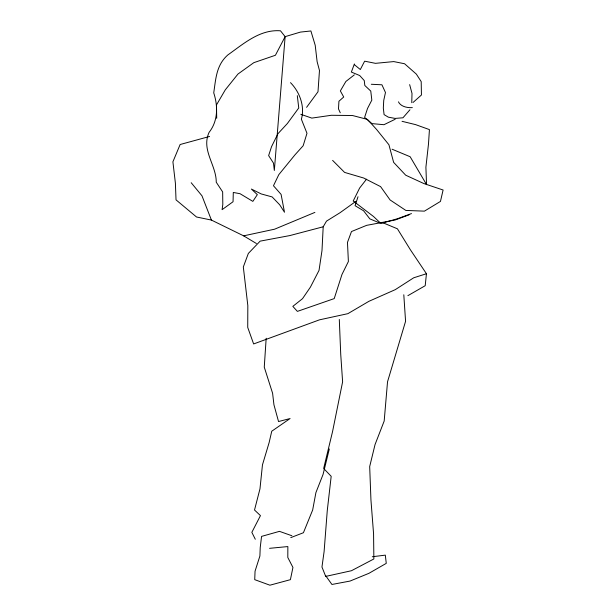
<?xml version="1.0" encoding="UTF-8"?>
<svg xmlns="http://www.w3.org/2000/svg" width="616" height="616" viewBox="0 0 616 616"><rect width="100%" height="100%" fill="white"/><g stroke="black" fill="none" stroke-linecap="round" stroke-linejoin="round"><path stroke-width="0.92" d="M411.765 102.695L412.004 93.416L409.655 84.623M355.894 201.34L340.047 212.713L326.495 221.129L323.192 226.788L321.999 250.52L319.034 270.385L310.418 287.118L302.518 298.675L292.839 306.368L297.389 311.388L334.219 298.598L341.972 274.474L348.387 261.515L347.47 242.381L351.49 231.547L366.628 225.348L395.072 220.012L409.009 214.876M266.174 338.238L264.264 367.144L272.603 393.278L273.943 404.781L278.54 421.544L290.082 418.541L271.748 431.223L269.115 442.627L262.462 464.864L259.975 488.842L254.516 510.01L260.46 515.615L251.844 532.34L255.294 539.254M382.143 222.438L397.42 228.805L410.448 249.865L426.449 273.727L425.202 285.709L407.869 295.68M329.314 448.956L323.046 474.482L315.908 492.608L312.659 510.01L303.418 532.732L290.775 537.622M358.004 196.743L355.078 205.69L363.609 210.803L369.831 218.873L379.556 222.923M354.385 63.941L351.366 72.064L359.705 75.537L364.256 80.557L364.826 85.485L370.77 91.083L371.825 100.123L367.513 108.485L364.595 117.433L371.925 123.608L383.945 124.709L395.195 119.242M306.599 107.33L317.995 91.761L319.473 70.493L317.125 61.7L315.207 45.268L310.895 30.969L300.454 32.086L285.131 36.644L275.414 55.263L253.815 62.67L237.969 74.043L225.279 89.859L216.47 104.943L216.709 118.334M366.52 179.194L359.629 188.042L353.214 201.001L373.519 216.501L380.942 223.5L397.559 218.703L411.496 213.567M413.059 102.456L421.436 95.003L421.198 81.62L416.354 74.128L404.573 63.748L393.747 61.585L375.46 63.34L364.634 61.177L360.322 69.539L354.477 64.757M409.948 109.756L402.956 117.787L395.102 118.418L388.35 117.171L384.084 114.614L383.321 108.039L383.745 100.4L385.47 92.523L381.928 84.792L371.294 84.269M354.339 74.859L345.861 81.489L340.355 90.922L343.713 97.005L338.923 101.263L338.492 108.901L340.263 112.766M314.899 212.397L274.582 229.198L243.643 235.843L211.411 220.074L196.519 216.994L176.022 199.854L175.398 183.175L172.904 161.816L180.126 144.514L209.579 136.459M426.449 273.727L413.713 277.793L395.272 289.651L368.892 301.324L347.871 313.667L319.519 319.827L253.63 343.951L247.732 327.427L247.825 305.582L243.32 266.974L248.34 253.438L260.121 241.149L289.859 235.566L323.192 226.788M372.287 556.741L385.316 555.139L386.27 563.355L368.938 573.319L350.019 581.073L331.924 584.468L325.595 575.583M269.562 548.325L287.857 546.569L287.811 557.495L292.939 567.444L290.398 579.671L269.908 585.2L254.724 579.656L255.055 571.194L259.89 556.017L260.221 547.562L261.561 536.397L279.471 531.354L291.876 535.743M402.048 121.314L415.646 124.64L429.437 129.606L428.482 144.052L425.902 167.206L426.526 183.876M300.808 114.299L311.819 118.103L331.308 115.284L352.475 115.508L367.467 119.412L376.569 129.452L388.927 144.768L393.624 162.355L405.698 175.198L423.847 183.545L443.097 190.005L440.463 201.409L424.424 211.142L405.844 210.433L390.09 199.954L380.603 186.625L363.74 178.039L344.59 172.403L332.609 160.376M392.092 149.211L410.148 156.734L426.626 184.7M243.643 235.843L256.433 243.52M290.506 82.652C299.669 91.938 305.059 106.399 301.378 119.227L306.984 133.287L303.157 145.753L294.972 154.847L278.786 174.682L273.473 185.755L281.089 194.394L284.492 212.227L279.656 204.743L272.133 196.92L261.215 193.932L251.397 189.058L257.334 194.656L252.837 201.378L240.048 193.709L233.295 192.454L233.056 201.732L222.091 209.671L222.807 204.497L222.661 191.93L216.247 182.221C216.347 164.996 200.978 149.888 209.101 132.355C218.102 120.959 218.056 106.129 213.737 92.862C215.846 78.725 216.285 65.127 227.812 54.963C243.582 43.821 259.806 29.198 280.488 30.8L285.131 36.644L274.336 170.478L273.473 163.086L268.63 155.594L271.548 146.654L277.962 133.695L287.349 123.539L298.745 107.969L297.305 95.642M191.199 182.729L201.979 195.819L211.411 220.074M403.803 294.771L405.574 321.298L387.533 381.774L384.184 421.021L375.044 444.567L369.685 466.558L370.94 499.907L373.573 533.833L373.866 558.966L351.459 570.724L325.695 576.407L321.96 567.028L324.108 551.513L327.265 510.625L331.185 476.307L323.662 468.483L332.563 431.554L342.611 381.812L340.74 354.462L339.3 319.473M412.343 107.631A16.794 10.503 -13.2 0 1 398.452 101.84"/></g></svg>
